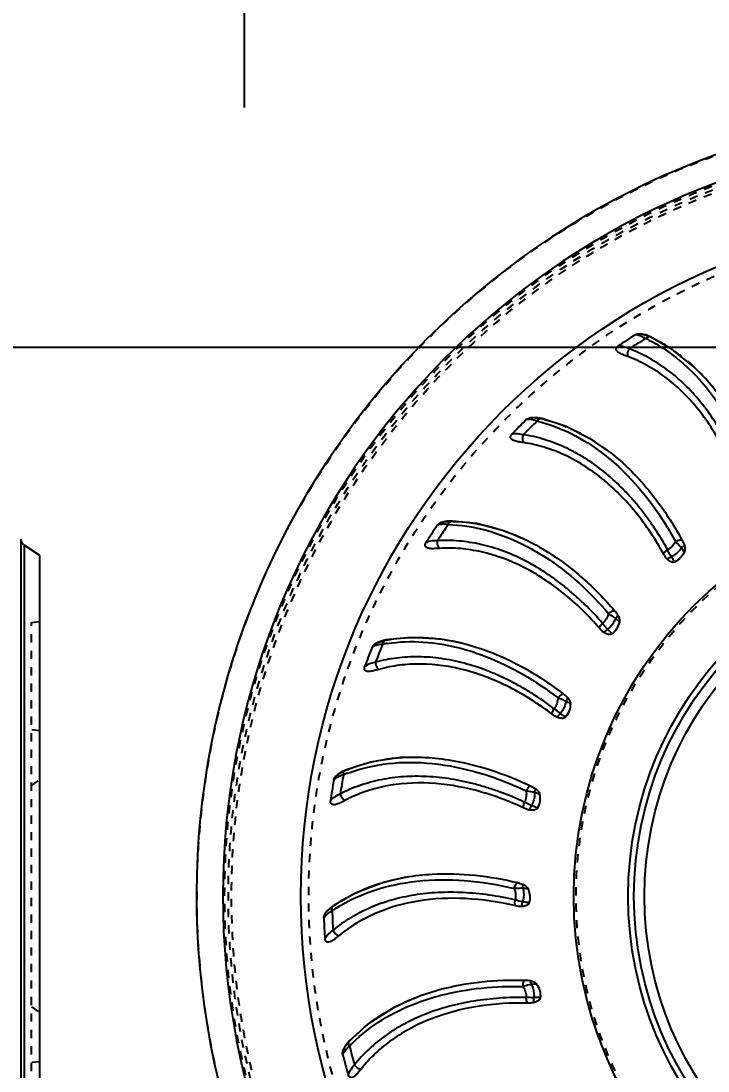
# Model space of a CAD drawing. Header units: millimetres. Extents: x 723 to 11228, y -2384 to 1578.
# Drawn here: x 1512.1 to 1648.3, y 202.8 to 410.9 of the extents above; entities that cross this region are included whole.
import ezdxf

# ---------------------------------------------------------------- set-up
doc = ezdxf.new("R2010")
doc.units = ezdxf.units.MM
doc.header["$LTSCALE"] = 16.335
doc.header["$PDMODE"] = 3
doc.header["$PDSIZE"] = 0.3125
doc.linetypes.add('HIDDEN', pattern=[0.2, 0.1, -0.1])
doc.layers.get('0').update_dxf_attribs({"linetype": 'CONTINUOUS'})
doc.layers.get('Defpoints').update_dxf_attribs({"linetype": 'CONTINUOUS'})
doc.layers.add('DEFAULT_2', color=8, linetype='HIDDEN')
doc.styles.get("Standard").update_dxf_attribs({"font": 'txt', "width": 0.8})
doc.dimstyles.new('ISO-25', dxfattribs={"dimtxt": 8, "dimasz": 8, "dimexe": 0, "dimexo": 0, "dimgap": 0, "dimtad": 1, "dimtxsty": 'Standard', "dimcen": 0, "dimclrd": 4, "dimclre": 4, "dimclrt": 6, "dimadec": 0, "dimazin": 0, "dimtfac": 1, "dimtofl": 0, "dimtmove": 0, "dimatfit": 3, "dimfxl": 0, "dimarcsym": 0})

# ---------------------------------------------------------------- blocks, each defined once
blk = doc.blocks.new('*D11')
at = {"color": 4, "lineweight": -2}
for p, q in [((1423.47, 393.71), (1423.47, 436.21)), ((1431.47, 436.21), (1548.47, 436.21)), ((1556.47, 393.71), (1556.47, 436.21))]:
    blk.add_line(p, q, dxfattribs=at)
at = {"color": 4}
for points in [[(1431.47, 437.54), (1431.47, 434.87), (1423.47, 436.21)], [(1548.47, 437.54), (1548.47, 434.87), (1556.47, 436.21)]]:
    blk.add_solid(points, dxfattribs=at)
at = {"layer": 'Defpoints', "color": 0}
for p in [(1556.47, 436.21), (1423.47, 393.71), (1556.47, 393.71)]:
    blk.add_point(p, dxfattribs=at)
at = {"color": 6, "insert": (1503.19, 440.21), "char_height": 8, "attachment_point": 5}
blk.add_mtext('133', dxfattribs=at)
blk = doc.blocks.new('*D107')
at = {"color": 4, "lineweight": -2}
for p, q in [((1445.26, 346.26), (1914.52, 346.26)), ((1914.52, 338.26), (1914.52, 245.43)), ((1703.24, 237.43), (1914.52, 237.43))]:
    blk.add_line(p, q, dxfattribs=at)
at = {"color": 4}
for points in [[(1913.18, 338.26), (1915.85, 338.26), (1914.52, 346.26)], [(1913.18, 245.43), (1915.85, 245.43), (1914.52, 237.43)]]:
    blk.add_solid(points, dxfattribs=at)
at = {"layer": 'Defpoints', "color": 0}
for p in [(1445.26, 346.26), (1703.24, 237.43), (1914.52, 237.43)]:
    blk.add_point(p, dxfattribs=at)
at = {"color": 6, "insert": (1909.85, 281.41), "char_height": 8, "attachment_point": 5, "rotation": 90}
blk.add_mtext('108,84', dxfattribs=at)

msp = doc.modelspace()

# ---------------------------------------------------------------- linework, layer by layer
at = {"color": 7, "linetype": 'Continuous'}
for p, q in [((1636.018, 348.657), (1634.877, 348.894)), ((1636.959, 348.272), (1636.018, 348.657)), ((1596.561, 311.741), (1595.38, 311.471)), ((1597.595, 311.774), (1596.561, 311.741)), ((1512.129, 308.161), (1512.129, 166.692)), ((1512.788, 307.01), (1512.788, 167.846)), ((1515.886, 304.924), (1512.788, 307.01)), ((1515.886, 169.929), (1515.886, 304.923)), ((1582.85, 287.734), (1582.325, 287.44)), ((1583.766, 288.056), (1582.85, 287.734)), ((1584.441, 288.206), (1583.766, 288.056)), ((1584.44, 288.206), (1584.441, 288.206)), ((1576.477, 262.419), (1575.847, 262.131)), ((1576.476, 262.419), (1576.477, 262.419)), ((1575.016, 261.625), (1574.558, 261.221)), ((1575.847, 262.131), (1575.016, 261.625)), ((1574.049, 235.54), (1573.492, 235.127)), ((1574.048, 235.54), (1574.049, 235.54)), ((1572.784, 234.458), (1572.419, 233.966)), ((1573.492, 235.127), (1572.784, 234.458)), ((1576.803, 208.224), (1576.25, 207.424)), ((1577.262, 208.743), (1576.803, 208.224)), ((1577.261, 208.743), (1577.262, 208.743)), ((1576.25, 207.424), (1575.996, 206.87))]:
    msp.add_line(p, q, dxfattribs=at)
for points in [[(1647.853, 340.005), (1645.547, 342.347), (1641.171, 345.85), (1636.956, 348.273)], [(1615.359, 332.091), (1614.349, 332.274), (1613.158, 332.261)], [(1628.216, 325.917), (1625.428, 327.815), (1620.209, 330.505), (1615.356, 332.092)], [(1611.907, 308.197), (1608.005, 309.8), (1602.505, 311.261), (1597.592, 311.774)], [(1599.56, 287.593), (1595.367, 288.397), (1589.505, 288.73), (1584.44, 288.206)], [(1591.641, 264.955), (1587.29, 264.889), (1581.396, 264.002), (1576.476, 262.419)], [(1588.452, 241.19), (1584.169, 240.221), (1578.555, 238.122), (1574.048, 235.54)], [(1590.126, 217.245), (1586.12, 215.39), (1581.105, 212.185), (1577.261, 208.743)]]:
    msp.add_lwpolyline(points, dxfattribs=at)
for radius in [135.62, 81.527, 70.735, 69.584, 67.498]:
    msp.add_circle((1703.239, 237.426), radius, dxfattribs=at)
for centre, radius, start, end in [((1703.239, 237.426), 156.319, 100.49785, 79.50215), ((1703.239, 237.426), 151.093, 100.82307, 79.17693), ((1688.982, 260.81), 103.699, 122.06089, 124.35204), ((1688.218, 262.061), 100.533, 121.30974, 123.50732), ((1622.641, 320.266), 30.731, 63.00913, 64.28699), ((1636.699, 347.727), 0.601, 64.807, 68.72473), ((1684.437, 257.349), 103.714, 134.06509, 136.35669), ((1683.422, 258.422), 100.533, 133.30974, 135.50732), ((1615.217, 331.502), 0.604, 76.76569, 82.88552), ((1680.711, 253.022), 103.726, 146.06849, 148.3602), ((1679.49, 253.863), 100.537, 145.59116, 147.50731), ((1679.447, 253.892), 100.484, 145.30953, 145.59102), ((1597.579, 311.167), 0.604, 88.72573, 94.41272), ((1513.626, 308.254), 1.5, 183.58298, 236.04212), ((1542.801, 241.049), 119.735, 32.62924, 33.13086), ((1545.556, 207.64), 119.729, 44.62422, 45.13087), ((1676.541, 248.608), 100.484, 157.30953, 157.59954), ((1589.322, 257.133), 30.731, 99.01127, 100.28699), ((1589.358, 256.909), 30.958, 98.56983, 99.01225), ((1677.964, 248.017), 103.734, 158.07108, 160.36369), ((1676.589, 248.588), 100.537, 157.59968, 159.50731), ((1555.195, 175.532), 119.724, 56.62044, 57.13088), ((1576.676, 261.933), 0.526, 112.3537, 116.66618), ((1676.315, 242.552), 103.739, 170.07329, 172.36792), ((1674.845, 242.826), 100.533, 169.30974, 171.50732), ((1587.712, 233.04), 30.731, 111.00986, 112.28699), ((1587.793, 232.829), 30.957, 110.57402, 111.01085), ((1571.297, 146.13), 119.722, 68.61805, 69.13088), ((1593.159, 120.716), 119.721, 80.61717, 81.13088), ((1574.342, 235.11), 0.52, 124.35149, 128.5041), ((1675.837, 236.865), 103.74, 182.0857, 184.37298), ((1591.146, 209.139), 30.731, 123.00986, 124.28699), ((1674.34, 236.827), 100.533, 181.30974, 183.50732), ((1591.268, 208.951), 30.955, 122.59277, 123.01086), ((1619.828, 100.401), 119.721, 92.61782, 93.13088), ((1577.644, 208.378), 0.529, 136.35438, 140.73452), ((1599.474, 186.473), 30.731, 135.00983, 136.28699), ((1599.635, 186.314), 30.958, 134.57309, 135.01082), ((1675.094, 230.854), 100.533, 193.30974, 195.50732), ((1676.548, 231.201), 103.737, 194.07301, 196.36445)]:
    msp.add_arc(centre, radius, start, end, dxfattribs=at)
for points, knots in [([(1633.937, 348.693), (1634.011, 348.739), (1634.307, 348.877), (1634.641, 348.906), (1634.877, 348.894)], [0, 0, 0, 0, 0.2709484, 1, 1, 1, 1]), ([(1634.473, 348.623), (1634.423, 348.636), (1634.248, 348.677), (1634.066, 348.699), (1633.937, 348.693)], [0, 0, 0, 0, 0.2844984, 1, 1, 1, 1]), ([(1635.974, 347.953), (1635.71, 348.107), (1635.224, 348.363), (1634.709, 348.562), (1634.473, 348.623)], [0, 0, 0, 0, 0.5557014, 1, 1, 1, 1]), ([(1635.974, 347.953), (1636.039, 348.025), (1636.183, 348.151), (1636.426, 348.288), (1636.681, 348.345), (1636.845, 348.315), (1636.918, 348.287)], [0, 0, 0, 0, 0.2738031, 0.5394234, 0.7804434, 1, 1, 1, 1]), ([(1636.588, 347.649), (1638.537, 346.657), (1642.316, 344.195), (1645.549, 341.062), (1647.057, 339.339)], [0, 0, 0, 0, 0.4885277, 1, 1, 1, 1]), ([(1632.439, 344.364), (1632.158, 344.469), (1631.74, 344.625), (1631.197, 344.854), (1630.815, 345.044), (1630.523, 345.235), (1630.328, 345.421), (1630.21, 345.582), (1630.134, 345.774), (1630.133, 346.003), (1630.247, 346.241), (1630.387, 346.366), (1630.468, 346.421)], [0, 0, 0, 0, 0.2538979, 0.3782254, 0.4993335, 0.6157731, 0.672099, 0.7275364, 0.7836074, 0.844389, 0.9165184, 1, 1, 1, 1]), ([(1632.719, 345.887), (1632.305, 346.077), (1631.711, 346.317), (1630.941, 346.451), (1630.611, 346.448), (1630.468, 346.422)], [0, 0, 0, 0, 0.5832974, 0.8124911, 1, 1, 1, 1]), ([(1632.719, 345.887), (1632.631, 345.777), (1632.365, 345.324), (1632.28, 344.719), (1632.438, 344.365)], [0, 0, 0, 0, 0.2665182, 1, 1, 1, 1]), ([(1655.965, 317.612), (1655.493, 319.305), (1654.592, 321.773), (1653.216, 324.954), (1652.115, 327.246), (1650.927, 329.447), (1649.233, 332.222), (1646.906, 335.434), (1644.281, 338.319), (1642.034, 340.363), (1639.724, 342.194), (1636.675, 344.158), (1634.068, 345.423), (1632.719, 345.887)], [0, 0, 0, 0, 0.1391804, 0.2073565, 0.2744418, 0.3404175, 0.4052995, 0.5317363, 0.6538274, 0.7133763, 0.7720291, 0.887033, 1, 1, 1, 1]), ([(1655.035, 316.913), (1654.062, 320.13), (1651.663, 326.228), (1646.555, 334.258), (1641.136, 339.578), (1636.295, 342.7), (1633.739, 343.878), (1632.439, 344.364)], [0, 0, 0, 0, 0.2742214, 0.5312824, 0.7713619, 0.8866941, 1, 1, 1, 1]), ([(1647.057, 339.339), (1648.258, 337.966), (1651.127, 334.217), (1654.906, 327.404), (1656.977, 321.822), (1657.847, 318.9)], [0, 0, 0, 0, 0.2352327, 0.6069072, 1, 1, 1, 1]), ([(1659.153, 318.94), (1658.549, 320.98), (1655.928, 328.535), (1651.8, 335.652), (1647.852, 340.004)], [0, 0, 0, 0, 0.2658107, 1, 1, 1, 1]), ([(1612.307, 331.872), (1612.368, 331.932), (1612.621, 332.123), (1612.931, 332.222), (1613.158, 332.261)], [0, 0, 0, 0, 0.2702627, 1, 1, 1, 1]), ([(1613.556, 331.822), (1613.319, 331.872), (1612.905, 331.936), (1612.478, 331.92), (1612.307, 331.873)], [0, 0, 0, 0, 0.577155, 1, 1, 1, 1]), ([(1614.462, 331.575), (1614.382, 331.601), (1614.084, 331.695), (1613.781, 331.775), (1613.556, 331.822)], [0, 0, 0, 0, 0.2679443, 1, 1, 1, 1]), ([(1614.462, 331.575), (1614.509, 331.656), (1614.621, 331.807), (1614.823, 331.987), (1615.053, 332.1), (1615.217, 332.11), (1615.292, 332.101)], [0, 0, 0, 0, 0.272474, 0.5377649, 0.7797135, 1, 1, 1, 1]), ([(1614.462, 331.575), (1616.784, 331.009), (1621.421, 329.28), (1625.583, 326.623), (1627.573, 325.089)], [0, 0, 0, 0, 0.4875012, 1, 1, 1, 1]), ([(1611.756, 327.322), (1611.458, 327.366), (1611.014, 327.432), (1610.432, 327.542), (1610.015, 327.647), (1609.688, 327.774), (1609.457, 327.916), (1609.307, 328.049), (1609.192, 328.222), (1609.143, 328.447), (1609.206, 328.704), (1609.317, 328.857), (1609.385, 328.928)], [0, 0, 0, 0, 0.2539225, 0.3782973, 0.4994507, 0.615907, 0.6722227, 0.7276357, 0.7836733, 0.844425, 0.9165339, 1, 1, 1, 1]), ([(1611.707, 328.877), (1611.261, 328.977), (1610.627, 329.089), (1609.842, 329.058), (1609.52, 328.985), (1609.385, 328.929)], [0, 0, 0, 0, 0.5840112, 0.8130029, 1, 1, 1, 1]), ([(1611.707, 328.877), (1611.644, 328.75), (1611.478, 328.249), (1611.522, 327.634), (1611.755, 327.322)], [0, 0, 0, 0, 0.2670471, 1, 1, 1, 1]), ([(1640.325, 306.053), (1639.51, 307.611), (1638.116, 309.838), (1636.109, 312.663), (1634.555, 314.676), (1632.935, 316.582), (1630.702, 318.944), (1627.758, 321.602), (1624.59, 323.879), (1621.967, 325.41), (1619.327, 326.722), (1615.936, 328.009), (1613.124, 328.704), (1611.707, 328.877)], [0, 0, 0, 0, 0.1391804, 0.2073565, 0.2744418, 0.3404175, 0.4052995, 0.5317363, 0.6538274, 0.7133763, 0.7720291, 0.887033, 1, 1, 1, 1]), ([(1639.56, 305.174), (1637.94, 308.118), (1634.326, 313.582), (1627.662, 320.374), (1621.257, 324.449), (1615.873, 326.496), (1613.129, 327.116), (1611.756, 327.322)], [0, 0, 0, 0, 0.2742211, 0.5312788, 0.7713579, 0.8866915, 1, 1, 1, 1]), ([(1627.573, 325.089), (1628.983, 324.002), (1634.663, 319.02), (1639.142, 312.761), (1641.897, 307.704)], [0, 0, 0, 0, 0.2361856, 1, 1, 1, 1]), ([(1628.215, 325.917), (1629.692, 324.819), (1633.319, 321.731), (1638.486, 315.801), (1641.7, 310.72), (1643.169, 308.013)], [0, 0, 0, 0, 0.2350607, 0.6066553, 1, 1, 1, 1]), ([(1594.649, 310.922), (1594.695, 310.991), (1594.897, 311.226), (1595.172, 311.386), (1595.38, 311.471)], [0, 0, 0, 0, 0.2696985, 1, 1, 1, 1]), ([(1595.883, 311.136), (1595.64, 311.135), (1595.221, 311.111), (1594.806, 311.004), (1594.649, 310.922)], [0, 0, 0, 0, 0.5778118, 1, 1, 1, 1]), ([(1596.825, 311.082), (1596.741, 311.091), (1596.428, 311.121), (1596.113, 311.137), (1595.883, 311.136)], [0, 0, 0, 0, 0.2680614, 1, 1, 1, 1]), ([(1596.825, 311.082), (1596.855, 311.172), (1596.933, 311.343), (1597.094, 311.562), (1597.297, 311.72), (1597.456, 311.763), (1597.532, 311.769)], [0, 0, 0, 0, 0.2724785, 0.5378267, 0.7797171, 1, 1, 1, 1]), ([(1596.825, 311.082), (1599.293, 311.009), (1604.355, 310.236), (1609.12, 308.395), (1611.452, 307.243)], [0, 0, 0, 0, 0.486965, 1, 1, 1, 1]), ([(1597.834, 311.712), (1600.205, 311.65), (1605.062, 310.951), (1609.655, 309.26), (1611.907, 308.196)], [0, 0, 0, 0, 0.4877966, 1, 1, 1, 1]), ([(1627.429, 291.495), (1626.308, 292.849), (1624.482, 294.738), (1621.931, 297.084), (1619.993, 298.73), (1618.012, 300.257), (1615.336, 302.104), (1611.904, 304.092), (1608.332, 305.66), (1605.448, 306.612), (1602.593, 307.346), (1599.009, 307.9), (1596.113, 307.996), (1594.692, 307.87)], [0, 0, 0, 0, 0.1391804, 0.2073565, 0.2744418, 0.3404175, 0.4052995, 0.5317363, 0.6538274, 0.7133763, 0.7720291, 0.887033, 1, 1, 1, 1]), ([(1611.907, 308.196), (1613.538, 307.425), (1617.62, 305.166), (1623.748, 300.508), (1627.851, 296.293), (1629.806, 294.003)], [0, 0, 0, 0, 0.2354325, 0.6071371, 1, 1, 1, 1]), ([(1641.897, 307.704), (1642.016, 307.773), (1642.259, 307.893), (1642.616, 308.021), (1642.922, 308.068), (1643.107, 308.048), (1643.169, 308.014)], [0, 0, 0, 0, 0.3066179, 0.6039373, 0.8410673, 1, 1, 1, 1]), ([(1643.169, 308.013), (1643.26, 307.847), (1643.438, 307.512), (1643.589, 307.162), (1643.643, 306.979)], [0, 0, 0, 0, 0.4987076, 1, 1, 1, 1]), ([(1595.068, 306.354), (1594.766, 306.336), (1594.317, 306.307), (1593.721, 306.292), (1593.29, 306.309), (1592.942, 306.364), (1592.685, 306.455), (1592.51, 306.554), (1592.36, 306.699), (1592.265, 306.91), (1592.274, 307.176), (1592.351, 307.349), (1592.403, 307.434)], [0, 0, 0, 0, 0.2539439, 0.3783579, 0.4995494, 0.6160209, 0.6723294, 0.7277236, 0.7837341, 0.8444592, 0.9165472, 1, 1, 1, 1]), ([(1594.692, 307.87), (1594.232, 307.876), (1593.586, 307.853), (1592.822, 307.658), (1592.522, 307.518), (1592.402, 307.433)], [0, 0, 0, 0, 0.5845841, 0.813413, 1, 1, 1, 1]), ([(1594.692, 307.87), (1594.655, 307.732), (1594.598, 307.205), (1594.772, 306.609), (1595.068, 306.354)], [0, 0, 0, 0, 0.2674779, 1, 1, 1, 1]), ([(1626.865, 290.474), (1624.669, 293.017), (1619.999, 297.609), (1612.069, 302.866), (1604.957, 305.52), (1599.267, 306.403), (1596.454, 306.439), (1595.068, 306.354)], [0, 0, 0, 0, 0.2742207, 0.5312759, 0.771355, 0.8866896, 1, 1, 1, 1]), ([(1611.452, 307.243), (1613.015, 306.47), (1619.424, 302.797), (1624.961, 297.712), (1628.624, 293.437)], [0, 0, 0, 0, 0.2365463, 1, 1, 1, 1]), ([(1639.56, 305.174), (1639.541, 305.228), (1639.577, 305.388), (1639.736, 305.607), (1639.998, 305.84), (1640.21, 305.985), (1640.325, 306.053)], [0, 0, 0, 0, 0.1430964, 0.3674489, 0.6701782, 1, 1, 1, 1]), ([(1641.897, 307.704), (1641.693, 307.366), (1641.262, 306.72), (1640.643, 306.244), (1640.325, 306.053)], [0, 0, 0, 0, 0.5152924, 1, 1, 1, 1]), ([(1641.036, 304.717), (1640.975, 304.829), (1640.828, 305.112), (1640.593, 305.558), (1640.416, 305.892), (1640.325, 306.053)], [0, 0, 0, 0, 0.2524693, 0.6324407, 1, 1, 1, 1]), ([(1643.069, 306.49), (1642.949, 306.298), (1642.613, 305.836), (1641.944, 305.208), (1641.35, 304.852), (1641.036, 304.717)], [0, 0, 0, 0, 0.2488904, 0.6245378, 1, 1, 1, 1]), ([(1643.069, 306.49), (1642.971, 306.592), (1642.582, 306.998), (1642.189, 307.401), (1641.897, 307.704)], [0, 0, 0, 0, 0.2514606, 1, 1, 1, 1]), ([(1643.069, 306.49), (1643.186, 306.574), (1643.385, 306.729), (1643.574, 306.897), (1643.643, 306.98)], [0, 0, 0, 0, 0.571828, 1, 1, 1, 1]), ([(1643.643, 306.979), (1643.709, 306.759), (1643.798, 306.303), (1643.743, 305.819), (1643.638, 305.61)], [0, 0, 0, 0, 0.4959782, 1, 1, 1, 1]), ([(1640.143, 304.311), (1640.194, 304.317), (1640.317, 304.354), (1640.621, 304.479), (1640.864, 304.614), (1641.036, 304.717)], [0, 0, 0, 0, 0.156201, 0.3892846, 1, 1, 1, 1]), ([(1641.702, 303.652), (1641.632, 303.62), (1641.48, 303.582), (1641.101, 303.609), (1640.622, 303.852), (1640.293, 304.149), (1640.143, 304.311)], [0, 0, 0, 0, 0.1297516, 0.2573165, 0.629954, 1, 1, 1, 1]), ([(1641.703, 303.652), (1641.65, 303.743), (1641.517, 303.968), (1641.31, 304.333), (1641.13, 304.591), (1641.036, 304.717)], [0, 0, 0, 0, 0.2498589, 0.6246957, 1, 1, 1, 1]), ([(1643.638, 305.61), (1643.429, 305.194), (1642.899, 304.41), (1642.125, 303.848), (1641.702, 303.652)], [0, 0, 0, 0, 0.4998214, 1, 1, 1, 1]), ([(1628.624, 293.437), (1628.494, 293.063), (1628.207, 292.342), (1627.701, 291.748), (1627.429, 291.495)], [0, 0, 0, 0, 0.5152924, 1, 1, 1, 1]), ([(1628.624, 293.437), (1628.726, 293.529), (1628.939, 293.697), (1629.263, 293.897), (1629.553, 294.006), (1629.738, 294.025), (1629.806, 294.004)], [0, 0, 0, 0, 0.3070449, 0.6046758, 0.8416187, 1, 1, 1, 1]), ([(1630.023, 292.493), (1629.906, 292.573), (1629.441, 292.889), (1628.972, 293.201), (1628.624, 293.437)], [0, 0, 0, 0, 0.2514606, 1, 1, 1, 1]), ([(1629.806, 294.003), (1629.929, 293.86), (1630.172, 293.57), (1630.393, 293.26), (1630.484, 293.094)], [0, 0, 0, 0, 0.4987244, 1, 1, 1, 1]), ([(1626.865, 290.474), (1626.834, 290.523), (1626.835, 290.687), (1626.945, 290.935), (1627.153, 291.218), (1627.33, 291.404), (1627.429, 291.495)], [0, 0, 0, 0, 0.1426718, 0.3667435, 0.6697286, 1, 1, 1, 1]), ([(1628.403, 290.336), (1628.32, 290.433), (1628.117, 290.679), (1627.794, 291.067), (1627.552, 291.356), (1627.429, 291.495)], [0, 0, 0, 0, 0.2524693, 0.6324407, 1, 1, 1, 1]), ([(1630.023, 292.493), (1629.945, 292.28), (1629.713, 291.758), (1629.188, 291.005), (1628.682, 290.533), (1628.403, 290.336)], [0, 0, 0, 0, 0.2488904, 0.6245378, 1, 1, 1, 1]), ([(1630.77, 291.743), (1630.652, 291.293), (1630.296, 290.415), (1629.656, 289.705), (1629.283, 289.426)], [0, 0, 0, 0, 0.4998214, 1, 1, 1, 1]), ([(1630.023, 292.493), (1630.12, 292.6), (1630.283, 292.794), (1630.433, 292.999), (1630.484, 293.095)], [0, 0, 0, 0, 0.5727435, 1, 1, 1, 1]), ([(1630.484, 293.094), (1630.596, 292.891), (1630.781, 292.461), (1630.83, 291.971), (1630.77, 291.743)], [0, 0, 0, 0, 0.4959766, 1, 1, 1, 1]), ([(1627.611, 289.752), (1627.66, 289.768), (1627.773, 289.83), (1628.044, 290.016), (1628.255, 290.199), (1628.403, 290.336)], [0, 0, 0, 0, 0.1552666, 0.3881267, 1, 1, 1, 1]), ([(1629.283, 289.426), (1629.22, 289.379), (1629.078, 289.31), (1628.7, 289.258), (1628.178, 289.399), (1627.792, 289.624), (1627.611, 289.752)], [0, 0, 0, 0, 0.1297556, 0.2573152, 0.6299407, 1, 1, 1, 1]), ([(1629.283, 289.426), (1629.212, 289.504), (1629.034, 289.698), (1628.753, 290.015), (1628.522, 290.232), (1628.403, 290.336)], [0, 0, 0, 0, 0.2498581, 0.6246938, 1, 1, 1, 1]), ([(1581.735, 286.757), (1581.765, 286.833), (1581.911, 287.102), (1582.142, 287.314), (1582.325, 287.44)], [0, 0, 0, 0, 0.269347, 1, 1, 1, 1]), ([(1582.898, 287.226), (1582.66, 287.174), (1582.255, 287.063), (1581.87, 286.872), (1581.735, 286.757)], [0, 0, 0, 0, 0.5782917, 1, 1, 1, 1]), ([(1583.834, 287.37), (1583.75, 287.361), (1583.436, 287.326), (1583.124, 287.275), (1582.898, 287.226)], [0, 0, 0, 0, 0.2681467, 1, 1, 1, 1]), ([(1583.834, 287.37), (1583.846, 287.475), (1583.889, 287.674), (1584.019, 287.935), (1584.206, 288.124), (1584.362, 288.192), (1584.44, 288.206)], [0, 0, 0, 0, 0.2883955, 0.550235, 0.7851213, 1, 1, 1, 1]), ([(1584.683, 288.193), (1587.075, 288.637), (1592.105, 288.96), (1597.076, 288.205), (1599.56, 287.594)], [0, 0, 0, 0, 0.4873987, 1, 1, 1, 1]), ([(1584.745, 287.522), (1587.102, 287.877), (1592.037, 288.045), (1596.89, 287.2), (1599.317, 286.557)], [0, 0, 0, 0, 0.4870964, 1, 1, 1, 1]), ([(1599.56, 287.594), (1601.286, 287.171), (1608.477, 284.918), (1615.09, 281.02), (1619.648, 277.522)], [0, 0, 0, 0, 0.2362086, 1, 1, 1, 1]), ([(1599.317, 286.557), (1600.975, 286.118), (1607.868, 283.847), (1614.215, 280.081), (1618.607, 276.722)], [0, 0, 0, 0, 0.2368254, 1, 1, 1, 1]), ([(1582.415, 283.785), (1581.963, 283.694), (1581.334, 283.537), (1580.626, 283.186), (1580.362, 282.985), (1580.263, 282.877)], [0, 0, 0, 0, 0.5849924, 0.8137049, 1, 1, 1, 1]), ([(1582.415, 283.785), (1582.408, 283.642), (1582.462, 283.113), (1582.759, 282.563), (1583.103, 282.377)], [0, 0, 0, 0, 0.267789, 1, 1, 1, 1]), ([(1617.842, 274.574), (1616.464, 275.666), (1614.285, 277.133), (1611.302, 278.898), (1609.064, 280.105), (1606.809, 281.187), (1603.808, 282.437), (1600.037, 283.668), (1596.217, 284.458), (1593.198, 284.791), (1590.253, 284.915), (1586.632, 284.712), (1583.779, 284.203), (1582.415, 283.785)], [0, 0, 0, 0, 0.1391804, 0.2073565, 0.2744418, 0.3404175, 0.4052995, 0.5317363, 0.6538274, 0.7133763, 0.7720291, 0.887033, 1, 1, 1, 1]), ([(1617.503, 273.457), (1614.827, 275.487), (1609.305, 279.009), (1600.457, 282.501), (1592.949, 283.618), (1587.2, 283.297), (1584.441, 282.747), (1583.103, 282.376)], [0, 0, 0, 0, 0.2742169, 0.5312671, 0.7713455, 0.8866839, 1, 1, 1, 1]), ([(1583.103, 282.376), (1582.811, 282.295), (1582.375, 282.173), (1581.794, 282.033), (1581.368, 281.959), (1581.015, 281.94), (1580.743, 281.975), (1580.551, 282.035), (1580.374, 282.147), (1580.236, 282.334), (1580.189, 282.597), (1580.229, 282.783), (1580.263, 282.877)], [0, 0, 0, 0, 0.2539626, 0.3784062, 0.4996253, 0.6161058, 0.6724069, 0.7277847, 0.7837734, 0.8444807, 0.9165584, 1, 1, 1, 1]), ([(1618.607, 276.721), (1618.688, 276.833), (1618.862, 277.043), (1619.137, 277.306), (1619.399, 277.473), (1619.576, 277.529), (1619.647, 277.522)], [0, 0, 0, 0, 0.30737, 0.6052379, 0.8420372, 1, 1, 1, 1]), ([(1619.648, 277.522), (1619.797, 277.408), (1620.095, 277.176), (1620.375, 276.92), (1620.499, 276.777)], [0, 0, 0, 0, 0.4987372, 1, 1, 1, 1]), ([(1620.171, 276.09), (1620.245, 276.215), (1620.364, 276.439), (1620.469, 276.672), (1620.498, 276.776)], [0, 0, 0, 0, 0.5734411, 1, 1, 1, 1]), ([(1620.499, 276.777), (1620.652, 276.601), (1620.925, 276.216), (1621.076, 275.744), (1621.065, 275.508)], [0, 0, 0, 0, 0.4959751, 1, 1, 1, 1]), ([(1618.607, 276.721), (1618.558, 276.329), (1618.427, 275.565), (1618.055, 274.878), (1617.842, 274.574)], [0, 0, 0, 0, 0.5152924, 1, 1, 1, 1]), ([(1620.171, 276.09), (1620.04, 276.143), (1619.52, 276.356), (1618.997, 276.563), (1618.607, 276.721)], [0, 0, 0, 0, 0.2514606, 1, 1, 1, 1]), ([(1620.171, 276.09), (1620.14, 275.865), (1620.021, 275.306), (1619.665, 274.46), (1619.267, 273.894), (1619.035, 273.643)], [0, 0, 0, 0, 0.2488904, 0.6245378, 1, 1, 1, 1]), ([(1621.065, 275.508), (1621.043, 275.042), (1620.877, 274.11), (1620.398, 273.282), (1620.092, 272.931)], [0, 0, 0, 0, 0.4998203, 1, 1, 1, 1]), ([(1617.503, 273.457), (1617.463, 273.498), (1617.429, 273.659), (1617.485, 273.924), (1617.629, 274.245), (1617.764, 274.464), (1617.842, 274.574)], [0, 0, 0, 0, 0.142362, 0.366225, 0.6693975, 1, 1, 1, 1]), ([(1619.035, 273.643), (1618.934, 273.72), (1618.684, 273.919), (1618.288, 274.231), (1617.991, 274.464), (1617.842, 274.574)], [0, 0, 0, 0, 0.2524693, 0.6324407, 1, 1, 1, 1]), ([(1618.381, 272.906), (1618.425, 272.931), (1618.523, 273.015), (1618.75, 273.254), (1618.919, 273.477), (1619.035, 273.643)], [0, 0, 0, 0, 0.1545762, 0.3872701, 1, 1, 1, 1]), ([(1620.092, 272.931), (1620.04, 272.872), (1619.914, 272.775), (1619.553, 272.646), (1619.011, 272.676), (1618.585, 272.818), (1618.381, 272.906)], [0, 0, 0, 0, 0.1297592, 0.2573163, 0.629933, 1, 1, 1, 1]), ([(1620.092, 272.931), (1620.006, 272.993), (1619.789, 273.147), (1619.448, 273.4), (1619.174, 273.565), (1619.035, 273.643)], [0, 0, 0, 0, 0.2498576, 0.6246924, 1, 1, 1, 1]), ([(1576.715, 262.454), (1578.998, 263.402), (1583.935, 264.779), (1589.04, 265.053), (1591.641, 264.956)], [0, 0, 0, 0, 0.4871578, 1, 1, 1, 1]), ([(1591.641, 264.956), (1593.398, 264.89), (1600.815, 264.154), (1608.008, 261.735), (1613.136, 259.289)], [0, 0, 0, 0, 0.2363742, 1, 1, 1, 1]), ([(1576.057, 261.475), (1576.047, 261.576), (1576.048, 261.771), (1576.112, 262.044), (1576.243, 262.265), (1576.372, 262.368), (1576.441, 262.403)], [0, 0, 0, 0, 0.2864443, 0.5476013, 0.7833956, 1, 1, 1, 1]), ([(1576.914, 261.812), (1579.488, 262.778), (1585.086, 264.062), (1593.958, 263.996), (1603.21, 262.084), (1609.269, 259.721), (1612.284, 258.289)], [0, 0, 0, 0, 0.2263557, 0.4670927, 0.7252127, 1, 1, 1, 1]), ([(1574.129, 260.436), (1574.143, 260.515), (1574.229, 260.806), (1574.408, 261.06), (1574.558, 261.22)], [0, 0, 0, 0, 0.2690853, 1, 1, 1, 1]), ([(1575.17, 261.139), (1574.948, 261.038), (1574.574, 260.845), (1574.238, 260.577), (1574.129, 260.437)], [0, 0, 0, 0, 0.5785742, 1, 1, 1, 1]), ([(1576.057, 261.475), (1575.976, 261.449), (1575.676, 261.349), (1575.381, 261.234), (1575.17, 261.139)], [0, 0, 0, 0, 0.2681969, 1, 1, 1, 1]), ([(1611.982, 256.029), (1610.407, 256.811), (1607.971, 257.793), (1604.686, 258.899), (1602.246, 259.614), (1599.815, 260.204), (1596.62, 260.802), (1592.676, 261.222), (1588.775, 261.202), (1585.753, 260.899), (1582.846, 260.408), (1579.346, 259.456), (1576.662, 258.366), (1575.414, 257.673)], [0, 0, 0, 0, 0.1391804, 0.2073565, 0.2744418, 0.3404175, 0.4052995, 0.5317363, 0.6538274, 0.7133763, 0.7720291, 0.887033, 1, 1, 1, 1]), ([(1611.884, 254.866), (1608.844, 256.295), (1602.711, 258.592), (1593.33, 260.168), (1585.755, 259.699), (1580.199, 258.187), (1577.615, 257.074), (1576.384, 256.433)], [0, 0, 0, 0, 0.2742072, 0.5312479, 0.7713241, 0.8866714, 1, 1, 1, 1]), ([(1612.284, 258.289), (1612.317, 257.895), (1612.348, 257.12), (1612.128, 256.371), (1611.982, 256.029)], [0, 0, 0, 0, 0.5152924, 1, 1, 1, 1]), ([(1612.284, 258.289), (1612.34, 258.415), (1612.467, 258.657), (1612.682, 258.971), (1612.903, 259.189), (1613.066, 259.281), (1613.136, 259.288)], [0, 0, 0, 0, 0.3075786, 0.6055983, 0.842305, 1, 1, 1, 1]), ([(1613.945, 257.996), (1613.806, 258.021), (1613.253, 258.121), (1612.698, 258.215), (1612.284, 258.289)], [0, 0, 0, 0, 0.2514606, 1, 1, 1, 1]), ([(1613.136, 259.289), (1613.306, 259.209), (1613.645, 259.044), (1613.972, 258.852), (1614.123, 258.739)], [0, 0, 0, 0, 0.4987465, 1, 1, 1, 1]), ([(1613.945, 257.996), (1613.992, 258.135), (1614.062, 258.379), (1614.116, 258.629), (1614.123, 258.738)], [0, 0, 0, 0, 0.5738882, 1, 1, 1, 1]), ([(1614.123, 258.739), (1614.31, 258.598), (1614.658, 258.278), (1614.906, 257.847), (1614.945, 257.611)], [0, 0, 0, 0, 0.49539, 1, 1, 1, 1]), ([(1576.384, 256.433), (1576.114, 256.293), (1575.713, 256.082), (1575.172, 255.824), (1574.77, 255.661), (1574.428, 255.569), (1574.155, 255.546), (1573.953, 255.565), (1573.757, 255.638), (1573.583, 255.793), (1573.482, 256.041), (1573.483, 256.231), (1573.496, 256.33)], [0, 0, 0, 0, 0.2539839, 0.378447, 0.4996816, 0.6161638, 0.6724579, 0.7278233, 0.7837974, 0.844496, 0.9165699, 1, 1, 1, 1]), ([(1575.414, 257.673), (1574.99, 257.49), (1574.407, 257.205), (1573.787, 256.713), (1573.571, 256.462), (1573.496, 256.335)], [0, 0, 0, 0, 0.5852197, 0.8138671, 1, 1, 1, 1]), ([(1575.415, 257.673), (1575.438, 257.532), (1575.548, 257.179), (1575.862, 256.721), (1576.211, 256.488), (1576.384, 256.438)], [0, 0, 0, 0, 0.262159, 0.6709792, 1, 1, 1, 1]), ([(1611.884, 254.866), (1611.836, 254.897), (1611.768, 255.047), (1611.768, 255.319), (1611.842, 255.663), (1611.929, 255.906), (1611.982, 256.029)], [0, 0, 0, 0, 0.1421775, 0.3659144, 0.6691991, 1, 1, 1, 1]), ([(1613.343, 255.366), (1613.228, 255.421), (1612.942, 255.563), (1612.49, 255.786), (1612.151, 255.953), (1611.982, 256.029)], [0, 0, 0, 0, 0.2524693, 0.6324407, 1, 1, 1, 1]), ([(1613.945, 257.996), (1613.961, 257.77), (1613.961, 257.199), (1613.789, 256.297), (1613.518, 255.66), (1613.343, 255.366)], [0, 0, 0, 0, 0.2488904, 0.6245378, 1, 1, 1, 1]), ([(1614.945, 257.611), (1615.02, 257.152), (1615.052, 256.205), (1614.756, 255.295), (1614.528, 254.889)], [0, 0, 0, 0, 0.4998144, 1, 1, 1, 1]), ([(1612.855, 254.509), (1612.893, 254.543), (1612.972, 254.646), (1613.145, 254.926), (1613.263, 255.18), (1613.343, 255.366)], [0, 0, 0, 0, 0.1541621, 0.3867559, 1, 1, 1, 1]), ([(1614.528, 254.889), (1614.49, 254.82), (1614.387, 254.698), (1614.06, 254.496), (1613.521, 254.414), (1613.074, 254.465), (1612.855, 254.509)], [0, 0, 0, 0, 0.129763, 0.2573216, 0.6299319, 1, 1, 1, 1]), ([(1614.529, 254.888), (1614.431, 254.932), (1614.187, 255.037), (1613.799, 255.214), (1613.496, 255.319), (1613.343, 255.366)], [0, 0, 0, 0, 0.2498573, 0.6246916, 1, 1, 1, 1]), ([(1588.45, 241.209), (1590.176, 241.505), (1597.554, 242.309), (1605.058, 241.436), (1610.558, 240.116)], [0, 0, 0, 0, 0.236442, 1, 1, 1, 1]), ([(1574.272, 235.606), (1575.289, 236.306), (1577.426, 237.607), (1582.079, 239.756), (1585.866, 240.766), (1588.45, 241.209)], [0, 0, 0, 0, 0.241269, 0.4876421, 1, 1, 1, 1]), ([(1574.594, 235.031), (1576.911, 236.513), (1582.12, 238.934), (1590.814, 240.716), (1600.264, 240.77), (1606.684, 239.719), (1609.932, 238.945)], [0, 0, 0, 0, 0.2263513, 0.4670841, 0.7252052, 1, 1, 1, 1]), ([(1609.932, 238.945), (1609.96, 239.08), (1610.034, 239.342), (1610.179, 239.695), (1610.35, 239.954), (1610.49, 240.078), (1610.558, 240.099)], [0, 0, 0, 0, 0.3076613, 0.6057412, 0.842411, 1, 1, 1, 1]), ([(1610.558, 240.116), (1610.74, 240.072), (1611.106, 239.981), (1611.465, 239.861), (1611.637, 239.782)], [0, 0, 0, 0, 0.498748, 1, 1, 1, 1]), ([(1611.618, 239.004), (1611.634, 239.149), (1611.652, 239.403), (1611.652, 239.659), (1611.637, 239.766)], [0, 0, 0, 0, 0.5740624, 1, 1, 1, 1]), ([(1611.637, 239.782), (1611.85, 239.683), (1612.258, 239.441), (1612.59, 239.068), (1612.677, 238.845)], [0, 0, 0, 0, 0.495954, 1, 1, 1, 1]), ([(1610.106, 236.671), (1608.403, 237.109), (1605.816, 237.563), (1602.373, 237.962), (1599.838, 238.154), (1597.337, 238.225), (1594.087, 238.146), (1590.142, 237.737), (1586.33, 236.906), (1583.437, 235.982), (1580.696, 234.897), (1577.471, 233.239), (1575.072, 231.614), (1573.996, 230.677)], [0, 0, 0, 0, 0.1391804, 0.2073565, 0.2744418, 0.3404175, 0.4052995, 0.5317363, 0.6538274, 0.7133763, 0.7720291, 0.887033, 1, 1, 1, 1]), ([(1611.618, 239.004), (1611.476, 238.999), (1610.914, 238.982), (1610.352, 238.959), (1609.932, 238.945)], [0, 0, 0, 0, 0.2514606, 1, 1, 1, 1]), ([(1609.932, 238.945), (1610.046, 238.566), (1610.237, 237.814), (1610.177, 237.036), (1610.106, 236.671)], [0, 0, 0, 0, 0.5152924, 1, 1, 1, 1]), ([(1611.618, 239.004), (1611.68, 238.786), (1611.799, 238.227), (1611.818, 237.309), (1611.685, 236.63), (1611.575, 236.306)], [0, 0, 0, 0, 0.2488904, 0.6245378, 1, 1, 1, 1]), ([(1612.677, 238.845), (1612.847, 238.408), (1613.073, 237.481), (1612.974, 236.522), (1612.835, 236.073)], [0, 0, 0, 0, 0.499812, 1, 1, 1, 1]), ([(1573.834, 234.529), (1573.803, 234.626), (1573.763, 234.818), (1573.77, 235.098), (1573.852, 235.342), (1573.958, 235.469), (1574.018, 235.517)], [0, 0, 0, 0, 0.2864749, 0.5475115, 0.7833814, 1, 1, 1, 1]), ([(1610.252, 235.499), (1606.982, 236.265), (1600.508, 237.25), (1590.998, 236.832), (1582.361, 234.417), (1577.358, 231.431), (1575.202, 229.654)], [0, 0, 0, 0, 0.2743698, 0.5315628, 0.771805, 1, 1, 1, 1]), ([(1610.252, 235.513), (1610.198, 235.534), (1610.101, 235.666), (1610.044, 235.932), (1610.045, 236.284), (1610.08, 236.54), (1610.106, 236.671)], [0, 0, 0, 0, 0.1421241, 0.3658243, 0.6691415, 1, 1, 1, 1]), ([(1611.575, 236.306), (1611.451, 236.336), (1611.142, 236.415), (1610.653, 236.539), (1610.287, 236.632), (1610.106, 236.671)], [0, 0, 0, 0, 0.2524693, 0.6324407, 1, 1, 1, 1]), ([(1611.276, 235.366), (1611.306, 235.407), (1611.362, 235.524), (1611.473, 235.834), (1611.536, 236.107), (1611.575, 236.306)], [0, 0, 0, 0, 0.1540436, 0.3866087, 1, 1, 1, 1]), ([(1612.835, 236.073), (1612.812, 235.998), (1612.737, 235.857), (1612.513, 235.642), (1612.166, 235.474), (1611.725, 235.374), (1611.425, 235.353), (1611.276, 235.352)], [0, 0, 0, 0, 0.1295308, 0.2568655, 0.5064051, 0.753696, 1, 1, 1, 1]), ([(1612.836, 236.085), (1612.731, 236.107), (1612.47, 236.159), (1612.053, 236.252), (1611.735, 236.292), (1611.575, 236.306)], [0, 0, 0, 0, 0.2498572, 0.6246913, 1, 1, 1, 1]), ([(1572.164, 233.089), (1572.161, 233.171), (1572.185, 233.477), (1572.31, 233.765), (1572.426, 233.955)], [0, 0, 0, 0, 0.2693152, 1, 1, 1, 1]), ([(1573.035, 234.015), (1572.839, 233.871), (1572.514, 233.604), (1572.241, 233.272), (1572.164, 233.112)], [0, 0, 0, 0, 0.5786472, 1, 1, 1, 1]), ([(1573.834, 234.529), (1573.76, 234.487), (1573.487, 234.326), (1573.222, 234.152), (1573.035, 234.015)], [0, 0, 0, 0, 0.2682098, 1, 1, 1, 1]), ([(1573.996, 230.677), (1573.619, 230.41), (1573.107, 230.009), (1572.603, 229.399), (1572.444, 229.108), (1572.397, 228.969)], [0, 0, 0, 0, 0.5852565, 0.8138935, 1, 1, 1, 1]), ([(1575.202, 229.654), (1574.968, 229.461), (1574.618, 229.173), (1574.144, 228.809), (1573.784, 228.568), (1573.469, 228.407), (1573.206, 228.328), (1573.005, 228.305), (1572.798, 228.334), (1572.596, 228.449), (1572.445, 228.669), (1572.406, 228.855), (1572.398, 228.955)], [0, 0, 0, 0, 0.2539765, 0.3784413, 0.499691, 0.616213, 0.6725383, 0.7279376, 0.783927, 0.8445776, 0.9165608, 1, 1, 1, 1]), ([(1573.996, 230.677), (1574.048, 230.544), (1574.229, 230.221), (1574.632, 229.838), (1575.022, 229.683), (1575.201, 229.67)], [0, 0, 0, 0, 0.2621817, 0.6710297, 1, 1, 1, 1]), ([(1590.126, 217.246), (1591.756, 217.898), (1598.818, 220.233), (1606.357, 220.943), (1612.024, 220.794)], [0, 0, 0, 0, 0.2364138, 1, 1, 1, 1]), ([(1611.652, 219.534), (1611.652, 219.672), (1611.67, 219.944), (1611.739, 220.32), (1611.852, 220.608), (1611.963, 220.758), (1612.025, 220.794)], [0, 0, 0, 0, 0.3076143, 0.6056599, 0.8423507, 1, 1, 1, 1]), ([(1612.024, 220.794), (1612.212, 220.789), (1612.589, 220.777), (1612.965, 220.735), (1613.149, 220.692)], [0, 0, 0, 0, 0.4987474, 1, 1, 1, 1]), ([(1613.149, 220.692), (1613.378, 220.64), (1613.827, 220.489), (1614.229, 220.195), (1614.36, 219.996)], [0, 0, 0, 0, 0.4959725, 1, 1, 1, 1]), ([(1613.289, 219.942), (1613.275, 220.088), (1613.24, 220.34), (1613.187, 220.59), (1613.15, 220.692)], [0, 0, 0, 0, 0.5739562, 1, 1, 1, 1]), ([(1590.545, 216.26), (1592.129, 216.861), (1598.957, 219.006), (1606.202, 219.669), (1611.652, 219.534)], [0, 0, 0, 0, 0.2370403, 1, 1, 1, 1]), ([(1613.289, 219.942), (1613.152, 219.908), (1612.606, 219.775), (1612.061, 219.635), (1611.652, 219.534)], [0, 0, 0, 0, 0.2514606, 1, 1, 1, 1]), ([(1611.653, 219.534), (1611.843, 219.188), (1612.187, 218.492), (1612.29, 217.718), (1612.296, 217.347)], [0, 0, 0, 0, 0.5152924, 1, 1, 1, 1]), ([(1613.289, 219.942), (1613.396, 219.742), (1613.629, 219.22), (1613.838, 218.326), (1613.849, 217.634), (1613.809, 217.295)], [0, 0, 0, 0, 0.2488904, 0.6245378, 1, 1, 1, 1]), ([(1614.36, 219.996), (1614.615, 219.607), (1615.029, 218.755), (1615.128, 217.803), (1615.086, 217.339)], [0, 0, 0, 0, 0.4998303, 1, 1, 1, 1]), ([(1577.466, 208.871), (1579.171, 210.67), (1583.135, 213.944), (1587.703, 216.276), (1590.126, 217.246)], [0, 0, 0, 0, 0.4871121, 1, 1, 1, 1]), ([(1612.296, 217.347), (1610.539, 217.42), (1607.914, 217.326), (1604.464, 217.001), (1601.943, 216.662), (1599.483, 216.212), (1596.32, 215.459), (1592.546, 214.238), (1588.991, 212.633), (1586.353, 211.127), (1583.897, 209.496), (1581.088, 207.204), (1579.079, 205.115), (1578.221, 203.975)], [0, 0, 0, 0, 0.1391804, 0.2073565, 0.2744418, 0.3404175, 0.4052995, 0.5317363, 0.6538274, 0.7133763, 0.7720291, 0.887033, 1, 1, 1, 1]), ([(1612.679, 216.244), (1612.622, 216.253), (1612.5, 216.363), (1612.389, 216.611), (1612.317, 216.955), (1612.297, 217.212), (1612.296, 217.347)], [0, 0, 0, 0, 0.1422035, 0.3659583, 0.6692271, 1, 1, 1, 1]), ([(1613.809, 217.295), (1613.681, 217.298), (1613.362, 217.312), (1612.858, 217.331), (1612.481, 217.345), (1612.296, 217.347)], [0, 0, 0, 0, 0.2524693, 0.6324407, 1, 1, 1, 1]), ([(1615.086, 217.339), (1615.079, 217.261), (1615.034, 217.108), (1614.817, 216.79), (1614.358, 216.497), (1613.93, 216.361), (1613.712, 216.312)], [0, 0, 0, 0, 0.1297608, 0.2573171, 0.629932, 1, 1, 1, 1]), ([(1613.712, 216.314), (1613.733, 216.36), (1613.763, 216.485), (1613.807, 216.812), (1613.812, 217.092), (1613.809, 217.295)], [0, 0, 0, 0, 0.1542263, 0.3868356, 1, 1, 1, 1]), ([(1615.086, 217.34), (1614.979, 217.34), (1614.713, 217.337), (1614.287, 217.341), (1613.968, 217.314), (1613.809, 217.295)], [0, 0, 0, 0, 0.2498573, 0.6246917, 1, 1, 1, 1]), ([(1577.908, 208.367), (1579.64, 210.072), (1583.622, 213.163), (1588.149, 215.351), (1590.545, 216.26)], [0, 0, 0, 0, 0.4867784, 1, 1, 1, 1]), ([(1612.679, 216.243), (1609.321, 216.312), (1602.784, 215.915), (1593.574, 213.54), (1586.844, 210.03), (1582.381, 206.393), (1580.472, 204.327), (1579.608, 203.24)], [0, 0, 0, 0, 0.2742064, 0.531249, 0.7713317, 0.8866758, 1, 1, 1, 1]), ([(1577.262, 207.71), (1577.212, 207.798), (1577.133, 207.977), (1577.081, 208.252), (1577.11, 208.507), (1577.186, 208.653), (1577.234, 208.712)], [0, 0, 0, 0, 0.2864362, 0.547665, 0.7834069, 1, 1, 1, 1]), ([(1575.923, 205.977), (1575.904, 206.055), (1575.864, 206.356), (1575.924, 206.661), (1575.997, 206.869)], [0, 0, 0, 0, 0.26916, 1, 1, 1, 1]), ([(1576.588, 207.042), (1576.426, 206.86), (1576.163, 206.531), (1575.965, 206.15), (1575.923, 205.978)], [0, 0, 0, 0, 0.5785076, 1, 1, 1, 1]), ([(1577.262, 207.71), (1577.198, 207.653), (1576.965, 207.44), (1576.742, 207.215), (1576.588, 207.042)], [0, 0, 0, 0, 0.268185, 1, 1, 1, 1]), ([(1578.221, 203.975), (1577.908, 203.636), (1577.491, 203.139), (1577.126, 202.438), (1577.03, 202.12), (1577.013, 201.974)], [0, 0, 0, 0, 0.5851009, 0.8137821, 1, 1, 1, 1]), ([(1578.221, 203.975), (1578.299, 203.856), (1578.543, 203.578), (1579.017, 203.288), (1579.43, 203.217), (1579.607, 203.241)], [0, 0, 0, 0, 0.2620957, 0.6708398, 1, 1, 1, 1]), ([(1579.608, 203.24), (1579.418, 203.003), (1579.138, 202.648), (1578.749, 202.193), (1578.448, 201.881), (1578.173, 201.658), (1577.933, 201.527), (1577.741, 201.463), (1577.533, 201.449), (1577.311, 201.52), (1577.119, 201.704), (1577.042, 201.878), (1577.013, 201.974)], [0, 0, 0, 0, 0.2539907, 0.3784531, 0.4996897, 0.6161822, 0.6724856, 0.7278618, 0.7838423, 0.8445291, 0.9165742, 1, 1, 1, 1])]:
    msp.add_open_spline(points, degree=3, knots=knots, dxfattribs=at)
for points in [[(1640.143, 304.311), (1639.907, 304.565), (1639.727, 304.87), (1639.56, 305.174)], [(1627.611, 289.752), (1627.328, 289.952), (1627.091, 290.212), (1626.865, 290.474)], [(1618.381, 272.906), (1618.064, 273.044), (1617.778, 273.249), (1617.503, 273.457)], [(1612.855, 254.509), (1612.517, 254.578), (1612.196, 254.719), (1611.884, 254.866)], [(1611.276, 235.352), (1610.931, 235.349), (1610.588, 235.42), (1610.252, 235.499)], [(1613.712, 216.312), (1613.375, 216.238), (1613.024, 216.236), (1612.679, 216.243)]]:
    msp.add_open_spline(points, degree=3, dxfattribs=at)
at = {"layer": 'DEFAULT_2', "color": 8, "linetype": 'HIDDEN'}
for p, q in [((1636.956, 348.273), (1636.959, 348.272)), ((1636.959, 348.272), (1637.141, 348.132)), ((1615.356, 332.092), (1615.359, 332.091)), ((1615.359, 332.091), (1615.574, 331.987)), ((1597.592, 311.774), (1597.595, 311.774)), ((1597.595, 311.774), (1597.834, 311.713)), ((1512.788, 307.006), (1512.788, 307.01)), ((1514.186, 291.676), (1515.886, 291.855)), ((1514.186, 183.176), (1514.186, 291.676)), ((1584.441, 288.206), (1584.683, 288.193)), ((1515.886, 270.226), (1514.186, 270.405)), ((1576.477, 262.419), (1576.714, 262.454)), ((1514.186, 259.341), (1515.886, 260.576)), ((1574.049, 235.54), (1574.272, 235.622)), ((1514.186, 215.511), (1515.886, 214.276)), ((1577.262, 208.743), (1577.465, 208.873)), ((1515.886, 204.626), (1514.186, 204.448))]:
    msp.add_line(p, q, dxfattribs=at)
for radius in [156.205, 150.739, 150.001, 149.369, 134.066, 81.052]:
    msp.add_circle((1703.239, 237.426), radius, dxfattribs=at)
for points, knots in [([(1634.877, 348.894), (1635.285, 348.872), (1636.066, 348.634), (1636.789, 348.3), (1637.141, 348.132)], [0, 0, 0, 0, 0.5117388, 1, 1, 1, 1]), ([(1647.852, 340.004), (1646.306, 341.709), (1642.99, 344.797), (1639.128, 347.184), (1637.141, 348.132)], [0, 0, 0, 0, 0.511086, 1, 1, 1, 1]), ([(1613.158, 332.261), (1613.569, 332.331), (1614.398, 332.261), (1615.188, 332.08), (1615.574, 331.987)], [0, 0, 0, 0, 0.5121082, 1, 1, 1, 1]), ([(1615.574, 331.987), (1617.805, 331.451), (1622.259, 329.832), (1626.285, 327.35), (1628.215, 325.917)], [0, 0, 0, 0, 0.4883086, 1, 1, 1, 1]), ([(1595.38, 311.471), (1595.771, 311.631), (1596.61, 311.737), (1597.432, 311.723), (1597.834, 311.712)], [0, 0, 0, 0, 0.5124116, 1, 1, 1, 1]), ([(1582.325, 287.44), (1582.675, 287.681), (1583.476, 287.962), (1584.286, 288.119), (1584.683, 288.193)], [0, 0, 0, 0, 0.5126367, 1, 1, 1, 1]), ([(1574.558, 261.22), (1574.85, 261.531), (1575.578, 261.976), (1576.34, 262.299), (1576.715, 262.454)], [0, 0, 0, 0, 0.5128126, 1, 1, 1, 1]), ([(1572.426, 233.955), (1572.648, 234.318), (1573.115, 234.762), (1573.775, 235.258), (1574.106, 235.492), (1574.272, 235.606)], [0, 0, 0, 0, 0.5125634, 0.7567185, 1, 1, 1, 1]), ([(1575.997, 206.869), (1576.138, 207.272), (1576.622, 207.973), (1577.187, 208.577), (1577.466, 208.871)], [0, 0, 0, 0, 0.5127546, 1, 1, 1, 1])]:
    msp.add_open_spline(points, degree=3, knots=knots, dxfattribs=at)

# ---------------------------------------------------------------- dimensions: what is measured, and where the dimension line sits
dim = msp.add_linear_dim(base=(1556.468, 436.208), p1=(1423.468, 393.708), p2=(1556.468, 393.708), dimstyle='ISO-25')
dim.commit()
dim.dimension.update_dxf_attribs({"geometry": '*D11', "text_midpoint": (1503.187, 436.208), "dimtype": 160})
dim = msp.add_linear_dim(base=(1914.518, 237.426), p1=(1445.258, 346.262), p2=(1703.239, 237.426), angle=90, dimstyle='ISO-25', override={"dimfxl": 1.25, "dimarcsym": 1})
dim.commit()
dim.dimension.update_dxf_attribs({"geometry": '*D107', "text_midpoint": (1914.518, 281.412), "dimtype": 160})

doc.saveas('drawing.dxf')
